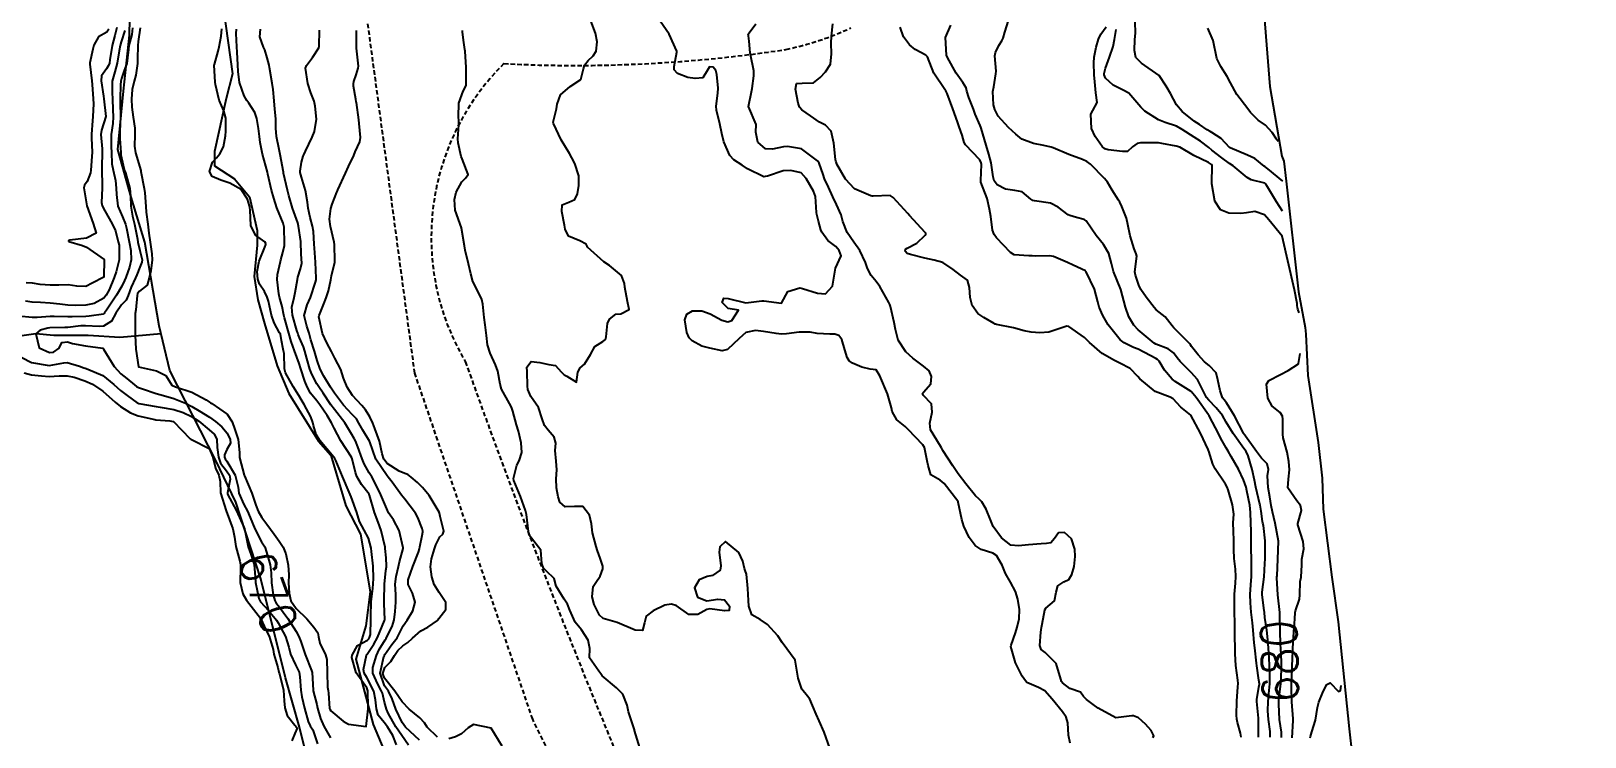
# Model space of a CAD drawing. Header units: metres. Extents: x 292545 to 299085, y 7450245 to 7463078.
# Drawn here: x 296262.7 to 296436.8, y 7455844.9 to 7455924 of the extents above; entities that cross this region are included whole.
import ezdxf
from ezdxf.enums import TextEntityAlignment as Align

# ---------------------------------------------------------------- set-up
doc = ezdxf.new("R2010")
doc.units = ezdxf.units.M
doc.linetypes.add('DASHED', pattern=[0.75, 0.5, -0.25])
for name, color, linetype in [('Area', 45, 'Continuous'), ('Cotas', 45, 'Continuous'), ('Curvas de Nivel 1m', 11, 'Continuous'), ('Curvas de Nivel 5m', 15, 'Continuous'), ('Hidrografia', 140, 'Continuous'), ('Vias Secundárias', 230, 'DASHED')]:
    doc.layers.add(name, color=color, linetype=linetype)
doc.styles.add('Style-STANDARD', font='STANDARD.shx')

msp = doc.modelspace()

# ---------------------------------------------------------------- linework, layer by layer
at = {"layer": 'Area'}
msp.add_polyline3d([(296400.58, 7455929.5, 688.61), (296401.51, 7455917.78, 684.13), (296402.87, 7455909.96, 682.41), (296403.08, 7455909.39, 682.42), (296403.37, 7455907.16, 681.95), (296404.73, 7455894.75, 680.78), (296405.48, 7455890.78, 680.72), (296405.57, 7455890.03, 680.74), (296405.78, 7455885.4, 687.88), (296406.94, 7455877.86, 681.22), (296407.4, 7455873.87, 682.39), (296407.52, 7455870.42, 696.46), (296408.46, 7455862.77, 681.14), (296409.18, 7455857.77, 691.71), (296410.41, 7455845.79, 686.14), (296410.76, 7455842.79, 696.77)], dxfattribs=at)
at = {"layer": 'Curvas de Nivel 1m', "flags": 128}
for points, elevation in [([(296352.21, 7455843.62), (296351.55, 7455845.43), (296351.01, 7455846.67), (296350.67, 7455847.44), (296350.27, 7455848.42), (296349.97, 7455849.13), (296349.7, 7455849.45), (296349.08, 7455850.25), (296348.67, 7455851.46), (296348.33, 7455853.47), (296346.87, 7455855.48), (296346.36, 7455856.21), (296345.21, 7455857.5), (296344.39, 7455858.05), (296343.45, 7455858.58), (296343.11, 7455859.53), (296343.07, 7455860.19), (296343.01, 7455861.53), (296342.86, 7455863.12), (296342.71, 7455863.54), (296342.65, 7455863.74), (296342.46, 7455864.57), (296342, 7455865.54), (296340.49, 7455866.78), (296339.87, 7455866.18), (296339.78, 7455865.57), (296339.98, 7455864.05), (296339.9, 7455863.57), (296339.04, 7455862.98), (296338.44, 7455862.85), (296337.55, 7455862.48), (296337.04, 7455861.6), (296337.37, 7455860.55), (296338.41, 7455860.12), (296339.66, 7455860.32), (296340.41, 7455860.24), (296340.95, 7455859.55), (296340.92, 7455859.04), (296340.4, 7455859.02), (296338.75, 7455859.23), (296338.4, 7455859.16), (296337.39, 7455858.59), (296336.39, 7455858.59), (296334.96, 7455859.62), (296334.4, 7455859.77), (296333.7, 7455859.64), (296332.4, 7455859.02), (296331.63, 7455858.43), (296331.41, 7455857.67), (296331.22, 7455856.82), (296330.37, 7455856.84), (296328.38, 7455857.7), (296326.81, 7455858.15), (296326.39, 7455858.53), (296325.8, 7455859.74), (296325.56, 7455860.6), (296325.69, 7455861.74), (296325.98, 7455862.19), (296326.44, 7455862.89), (296326.76, 7455863.73), (296326.75, 7455864.02), (296326.46, 7455864.91), (296326.17, 7455865.73), (296326, 7455866.22), (296325.59, 7455867.74), (296325.48, 7455868.77), (296325.27, 7455869.74), (296324.53, 7455870.7), (296323.59, 7455870.71), (296322.53, 7455870.67), (296321.94, 7455871.19), (296321.75, 7455871.78), (296321.57, 7455872.78), (296321.52, 7455873.79), (296321.6, 7455874.8), (296321.54, 7455875.79), (296321.43, 7455876.97), (296321.48, 7455877.79), (296321.31, 7455878.47), (296320.64, 7455879.25), (296320.22, 7455879.8), (296319.94, 7455880.52), (296319.53, 7455881.81), (296318.68, 7455883.02), (296318.35, 7455883.82), (296318.32, 7455884.2), (296318.28, 7455885.82), (296318.24, 7455886.31), (296318.72, 7455886.97), (296319.68, 7455886.85), (296320.72, 7455886.63), (296321.44, 7455886.51), (296322.1, 7455885.78), (296322.41, 7455885.47), (296322.71, 7455885.3), (296323.81, 7455884.65), (296323.96, 7455885.76), (296324.22, 7455886.25), (296324.72, 7455886.65), (296325.37, 7455887.74), (296325.86, 7455888.62), (296326.75, 7455889.19), (296327.05, 7455889.43), (296327.13, 7455889.72), (296327.29, 7455891.21), (296327.51, 7455891.71), (296328.23, 7455892.27), (296328.79, 7455892.31), (296329.7, 7455892.79), (296329.53, 7455893.69), (296329.24, 7455895.28), (296329.17, 7455895.7), (296328.84, 7455896.59), (296327.51, 7455897.71), (296326.86, 7455898.14), (296325.05, 7455899.75), (296325, 7455899.86), (296324.89, 7455900.11), (296324.19, 7455900.46), (296322.9, 7455900.98), (296322.53, 7455901.77), (296322.45, 7455902.24), (296322.16, 7455903.78), (296322.2, 7455904.51), (296322.94, 7455904.8), (296323.62, 7455905.09), (296323.91, 7455905.76), (296324.05, 7455906.67), (296324.06, 7455907.76), (296323.63, 7455909.13), (296323.3, 7455909.77), (296323.01, 7455910.28), (296322.08, 7455911.78), (296321.21, 7455913.62), (296321.19, 7455913.79), (296321.58, 7455915.27), (296321.63, 7455915.78), (296322.02, 7455916.84), (296323.09, 7455917.77), (296324.29, 7455918.57), (296324.59, 7455919.76), (296324.7, 7455920.17), (296325.13, 7455920.69), (296325.68, 7455921.19), (296326.01, 7455921.73), (296326.12, 7455922.76), (296325.94, 7455923.73), (296325.19, 7455925.74)], 674), ([(296388.41, 7455844.81), (296388.54, 7455844.99), (296388.24, 7455845.61), (296387.58, 7455846.33), (296386.81, 7455847.01), (296386.26, 7455847.24), (296386.05, 7455847.23), (296384.25, 7455847.04), (296382.27, 7455848.1), (296381.72, 7455848.51), (296380.98, 7455849.08), (296380.64, 7455849.43), (296380.29, 7455849.91), (296379.09, 7455850.3), (296378.3, 7455850.93), (296378.16, 7455851.11), (296378.08, 7455851.34), (296377.58, 7455853.12), (296376.34, 7455854.33), (296375.91, 7455854.7), (296375.76, 7455855.14), (296375.86, 7455856.63), (296375.94, 7455857.14), (296376, 7455857.52), (296376.3, 7455859.13), (296376.4, 7455859.31), (296377.38, 7455860.15), (296377.59, 7455861.12), (296377.75, 7455861.8), (296378.44, 7455862.28), (296379.01, 7455862.54), (296379.35, 7455863.1), (296379.59, 7455863.97), (296379.71, 7455865.1), (296379.65, 7455865.93), (296379.31, 7455867.1), (296378.5, 7455867.81), (296377.85, 7455867.77), (296377.37, 7455867.12), (296376.97, 7455866.64), (296376.49, 7455866.55), (296375.88, 7455866.53), (296374.49, 7455866.41), (296373.36, 7455866.29), (296372.49, 7455866.39), (296371.43, 7455867.19), (296370.51, 7455868.48), (296370.2, 7455869.2), (296369.74, 7455870.42), (296369.25, 7455871.22), (296368.9, 7455871.58), (296368.55, 7455871.9), (296367.44, 7455873.24), (296366.58, 7455874.38), (296365.98, 7455875.26), (296364.88, 7455876.99), (296364.73, 7455877.27), (296364.62, 7455877.48), (296363.47, 7455879.29), (296363.4, 7455880.04), (296363.69, 7455881.28), (296363.6, 7455882.22), (296362.68, 7455883.18), (296362.61, 7455883.3), (296362.6, 7455883.38), (296362.69, 7455883.51), (296363.53, 7455884.46), (296363.61, 7455885.29), (296363.33, 7455885.9), (296362.72, 7455886.44), (296361.52, 7455887.31), (296360.74, 7455888.03), (296359.87, 7455889.33), (296359.56, 7455890.55), (296359.43, 7455891.33), (296359.01, 7455893.13), (296358.94, 7455893.34), (296358.81, 7455893.57), (296357.79, 7455895.36), (296357.41, 7455895.93), (296356.85, 7455896.6), (296356.44, 7455897.37), (296356.19, 7455898.05), (296355.55, 7455899.38), (296354.89, 7455900.31), (296354.15, 7455901.4), (296353.67, 7455902.65), (296353.46, 7455903.4), (296352.94, 7455904.56), (296352.53, 7455905.42), (296352.04, 7455906.5), (296351.62, 7455907.43), (296351.44, 7455907.9), (296350.99, 7455909.17), (296350.81, 7455909.44), (296349.01, 7455910.77), (296347.45, 7455911.04), (296347.02, 7455910.99), (296345.78, 7455910.73), (296345.01, 7455910.78), (296344.14, 7455911.52), (296343.92, 7455912.64), (296343.95, 7455913.52), (296343.07, 7455915.53), (296343.43, 7455917.18), (296343.48, 7455917.53), (296343.68, 7455918.95), (296343.67, 7455919.52), (296343.31, 7455921.36), (296343.29, 7455921.53), (296343.16, 7455922.85), (296343.08, 7455923.45), (296343.07, 7455923.53), (296343.06, 7455923.63), (296343.17, 7455923.78), (296343.91, 7455924.79)], 676), ([(296398.32, 7455844.87), (296398.24, 7455845.3), (296397.89, 7455846.52), (296397.82, 7455846.88), (296397.79, 7455847.34), (296397.83, 7455848.88), (296397.93, 7455850.5), (296397.96, 7455850.88), (296397.93, 7455851.25), (296397.71, 7455852.88), (296397.65, 7455854.19), (296397.64, 7455854.88), (296397.59, 7455856.11), (296397.59, 7455856.88), (296397.6, 7455857.66), (296397.58, 7455858.88), (296397.56, 7455860.03), (296397.58, 7455860.88), (296397.69, 7455862.13), (296397.71, 7455862.88), (296397.66, 7455863.68), (296397.53, 7455864.88), (296397.49, 7455865.89), (296397.49, 7455866.89), (296397.44, 7455867.96), (296397.43, 7455868.89), (296397.48, 7455869.83), (296397.36, 7455870.88), (296396.87, 7455872.58), (296396.74, 7455872.89), (296396.57, 7455873.22), (296395.41, 7455874.91), (296395.13, 7455875.44), (296394.69, 7455876.92), (296394.67, 7455876.98), (296394.61, 7455877.11), (296393.75, 7455878.93), (296392.66, 7455880.94), (296391.55, 7455881.84), (296390.68, 7455882.77), (296390.36, 7455882.97), (296388.69, 7455883.61), (296386.94, 7455885.01), (296386.72, 7455885.29), (296385.87, 7455886.17), (296384.73, 7455886.76), (296384.1, 7455887.05), (296382.74, 7455887.85), (296381.33, 7455889.07), (296380.76, 7455889.66), (296379.01, 7455890.88), (296378.78, 7455890.92), (296377.44, 7455890.46), (296376.77, 7455890.25), (296375.76, 7455890.15), (296374.77, 7455890.23), (296374, 7455890.39), (296372.78, 7455890.72), (296370.88, 7455891.1), (296370.78, 7455891.12), (296370.72, 7455891.14), (296370.61, 7455891.2), (296369.45, 7455891.88), (296368.79, 7455892.35), (296368.16, 7455893.24), (296367.94, 7455894.11), (296367.87, 7455895.24), (296367.65, 7455896.05), (296366.85, 7455896.62), (296366.03, 7455897.26), (296364.86, 7455898.04), (296363.89, 7455898.31), (296362.87, 7455898.53), (296361.23, 7455898.96), (296360.87, 7455899.07), (296360.65, 7455899.32), (296360.67, 7455899.53), (296360.88, 7455899.67), (296361.97, 7455900.22), (296362.9, 7455901.1), (296362.97, 7455901.23), (296362.98, 7455901.3), (296362.96, 7455901.35), (296362.9, 7455901.42), (296361.12, 7455903.32), (296360.93, 7455903.52), (296359.3, 7455905.34), (296358.96, 7455905.57), (296357.07, 7455905.49), (296356.95, 7455905.48), (296356.81, 7455905.52), (296354.96, 7455906.31), (296353.95, 7455907.4), (296352.99, 7455909.06), (296352.9, 7455909.32), (296352.87, 7455909.41), (296352.82, 7455909.59), (296352.67, 7455911.42), (296352.37, 7455912.75), (296351.73, 7455913.43), (296351.05, 7455913.79), (296350.03, 7455914.47), (296349.07, 7455915.15), (296348.82, 7455915.46), (296348.65, 7455915.89), (296348.36, 7455917.47), (296348.45, 7455918.12), (296349.1, 7455918.14), (296350.37, 7455918.17), (296351.11, 7455918.79), (296351.72, 7455919.43), (296352.27, 7455920.28), (296352.38, 7455921.42), (296352.35, 7455922.62), (296352.39, 7455923.42), (296352.54, 7455924.78)], 677), ([(296401.58, 7455844.84), (296401.58, 7455845.5), (296401.37, 7455846.84), (296401.3, 7455847.81), (296401.33, 7455848.84), (296401.42, 7455849.71), (296401.51, 7455850.84), (296401.52, 7455851.63), (296401.5, 7455852.84), (296401.45, 7455853.73), (296401.36, 7455854.84), (296401.29, 7455855.77), (296401.18, 7455856.84), (296400.98, 7455858.25), (296400.92, 7455858.84), (296400.87, 7455859.31), (296400.66, 7455860.85), (296400.67, 7455861.09), (296400.88, 7455862.84), (296400.98, 7455864.33), (296400.99, 7455864.84), (296401.01, 7455865.38), (296400.99, 7455866.84), (296400.81, 7455868.56), (296400.75, 7455868.85), (296400.72, 7455869.04), (296400.54, 7455870.18), (296400.44, 7455870.85), (296400.41, 7455870.98), (296399.96, 7455872.86), (296399.79, 7455873.65), (296399.55, 7455874.86), (296399.09, 7455876.39), (296398.86, 7455876.87), (296398.62, 7455877.22), (296397.42, 7455878.88), (296396.65, 7455880.17), (296396.21, 7455880.9), (296395.52, 7455881.75), (296394.68, 7455882.61), (296394.43, 7455882.92), (296394.12, 7455883.5), (296393.4, 7455884.93), (296392.72, 7455885.72), (296391.49, 7455886.95), (296391.15, 7455887.37), (296390.74, 7455887.92), (296390.14, 7455888.37), (296388.75, 7455888.89), (296388.56, 7455888.99), (296386.78, 7455890.51), (296386.29, 7455891.02), (296385.72, 7455891.96), (296385.33, 7455893.03), (296384.83, 7455895.04), (296383.99, 7455897.05), (296383.76, 7455897.95), (296383.47, 7455899.05), (296382.89, 7455900.06), (296382.07, 7455901.07), (296380.92, 7455902.72), (296380.72, 7455902.88), (296379.87, 7455903.1), (296379.11, 7455903.3), (296378.93, 7455903.39), (296377.8, 7455904.26), (296376.95, 7455904.69), (296375.14, 7455904.96), (296374.95, 7455905), (296374.74, 7455905.15), (296373.76, 7455905.96), (296372.96, 7455906.12), (296371.91, 7455906.25), (296370.97, 7455906.75), (296370.62, 7455907.2), (296370.52, 7455907.66), (296370.28, 7455909.21), (296370.02, 7455910.2), (296369.73, 7455911.21), (296369.16, 7455913.1), (296369.12, 7455913.22), (296369.04, 7455913.4), (296368.51, 7455914.68), (296368.3, 7455915.23), (296367.79, 7455916.54), (296367.57, 7455917.24), (296367.47, 7455917.62), (296367.1, 7455918.2), (296366.38, 7455919.26), (296365.4, 7455921.01), (296365.3, 7455921.27), (296365.16, 7455923.27), (296365.78, 7455924.66)], 679), ([(296402.97, 7455907.15), (296401.3, 7455908.53), (296400.99, 7455908.77), (296400.95, 7455908.8), (296400.9, 7455908.84), (296399.84, 7455909.7), (296399.01, 7455910.09), (296397.08, 7455910.89), (296397.02, 7455910.93), (296396.07, 7455911.94), (296395.04, 7455912.63), (296394.85, 7455912.72), (296394.5, 7455912.92), (296393.63, 7455913.51), (296393.05, 7455913.9), (296391.71, 7455914.95), (296391.07, 7455915.72), (296390.38, 7455916.97), (296389.92, 7455917.8), (296389.11, 7455918.99), (296387.13, 7455920.37), (296386.51, 7455921.02), (296386.35, 7455921.81), (296386.4, 7455923.02), (296386.45, 7455923.73), (296386.42, 7455925.02)], 683), ([(296272.26, 7455924.37), (296272.06, 7455923.48), (296271.75, 7455922.38), (296271.49, 7455920.75), (296271.44, 7455920.39), (296271.36, 7455920.14), (296271.11, 7455919.74), (296270.55, 7455918.95), (296270.51, 7455918.4), (296270.79, 7455916.68), (296270.83, 7455916.39), (296271.05, 7455914.39), (296270.54, 7455912.88), (296270.5, 7455912.4), (296270.62, 7455910.78), (296270.64, 7455910.39), (296270.6, 7455908.78), (296270.6, 7455908.39), (296270.64, 7455906.71), (296270.63, 7455906.39), (296270.56, 7455904.77), (296270.64, 7455904.39), (296270.92, 7455903.84), (296271.77, 7455902.38), (296272.11, 7455901.58), (296272.44, 7455900.37), (296272.52, 7455900), (296272.54, 7455898.36), (296272.21, 7455897.01), (296271.99, 7455896.37), (296271.41, 7455894.98), (296271.09, 7455894.39), (296270.81, 7455894.06), (296269.73, 7455893.47), (296268.8, 7455893.27), (296267.59, 7455893.22), (296266.8, 7455893.28), (296265.87, 7455893.38), (296264.8, 7455893.49), (296263.71, 7455893.57), (296262.8, 7455893.62), (296262.04, 7455893.72)], 671), ([(296271.37, 7455924.19), (296271.16, 7455923.86), (296270.22, 7455923.33), (296269.68, 7455922.4), (296269.58, 7455921.96), (296269.25, 7455920.41), (296269.25, 7455920.28), (296269.46, 7455918.41), (296269.51, 7455917.98), (296269.64, 7455916.4), (296269.66, 7455915.81), (296269.59, 7455914.4), (296269.54, 7455913.91), (296269.44, 7455912.41), (296269.45, 7455911.98), (296269.5, 7455910.41), (296269.49, 7455909.92), (296269.36, 7455908.41), (296269.31, 7455908.08), (296268.96, 7455907.14), (296268.67, 7455906.7), (296268.58, 7455906.41), (296268.93, 7455904.41), (296269.64, 7455902.4), (296269.97, 7455901.32), (296268.89, 7455900.79), (296266.99, 7455900.54), (296266.88, 7455900.5), (296266.85, 7455900.48), (296266.85, 7455900.44), (296266.88, 7455900.39), (296268.42, 7455899.96), (296268.88, 7455899.75), (296270.86, 7455898.39), (296270.83, 7455896.39), (296269.5, 7455895.73), (296268.82, 7455895.35), (296267.78, 7455895.39), (296266.82, 7455895.55), (296265.79, 7455895.49), (296264.82, 7455895.51), (296263.69, 7455895.6), (296262.83, 7455895.72), (296262.11, 7455895.77)], 672), ([(296274.04, 7455924.35), (296273.94, 7455923.58), (296273.64, 7455922.36), (296273.57, 7455921.93), (296273.39, 7455920.36), (296273.33, 7455920.15), (296273.11, 7455919.57), (296272.79, 7455918.68), (296272.71, 7455918.37), (296272.68, 7455917.96), (296272.64, 7455916.37), (296272.64, 7455915.94), (296272.69, 7455914.37), (296272.63, 7455912.76), (296272.6, 7455912.37), (296272.6, 7455911.95), (296272.72, 7455910.36), (296272.74, 7455910.11), (296272.99, 7455908.97), (296273.15, 7455908.36), (296273.23, 7455908.1), (296273.72, 7455906.35), (296273.82, 7455905.48), (296273.85, 7455904.35), (296274.02, 7455903.24), (296274.24, 7455902.35), (296274.58, 7455900.65), (296274.64, 7455900.34), (296274.87, 7455899.38), (296275.11, 7455898.34), (296275.09, 7455898.1), (296274.85, 7455897.52), (296274.51, 7455896.67), (296274.37, 7455896.34), (296273.87, 7455895.3), (296273.53, 7455894.35), (296273.32, 7455893.84), (296272.8, 7455893.31), (296272.15, 7455892.37), (296271.67, 7455891.49), (296270.77, 7455890.92), (296270.3, 7455890.87), (296268.77, 7455890.96), (296268.24, 7455890.94), (296266.77, 7455890.78), (296266.45, 7455890.76), (296264.77, 7455890.71), (296264.54, 7455890.69), (296263.67, 7455890.47), (296263.18, 7455890.05), (296263.58, 7455888.47), (296264.74, 7455887.98), (296265.18, 7455888.01), (296265.8, 7455888.45), (296266.12, 7455889.07), (296266.75, 7455889.14), (296267.3, 7455888.98), (296268.75, 7455888.72), (296270.7, 7455888.44), (296270.74, 7455888.43), (296270.76, 7455888.41), (296270.77, 7455888.39), (296270.79, 7455888.34), (296271.99, 7455886.38), (296272.71, 7455885.59), (296273.39, 7455885.05), (296274.24, 7455884.35), (296274.5, 7455884.15), (296274.69, 7455884.04), (296275.14, 7455883.89), (296276.68, 7455883.38), (296277.51, 7455883.14), (296278.68, 7455882.8), (296279.96, 7455882.28), (296280.67, 7455881.9), (296281.49, 7455881.43), (296282.65, 7455880.72), (296283.32, 7455880.24), (296284.03, 7455879.63), (296284.63, 7455878.93), (296284.99, 7455878.22), (296285.02, 7455877.81), (296284.61, 7455877.09), (296284.33, 7455876.49), (296284.35, 7455876.22), (296284.41, 7455876.04), (296284.59, 7455875.79), (296285.56, 7455874.21), (296285.88, 7455872.88), (296285.97, 7455872.21), (296286.53, 7455870.94), (296286.92, 7455870.2), (296287.22, 7455869.49), (296287.74, 7455868.19), (296288.49, 7455866.75), (296288.72, 7455866.41), (296288.86, 7455866.17), (296289.07, 7455865.57), (296289.46, 7455864.16), (296289.56, 7455863.28), (296289.62, 7455862.16), (296289.79, 7455860.79), (296289.97, 7455860.16), (296290.14, 7455859.89), (296290.4, 7455859.59), (296291.46, 7455858.14), (296292.37, 7455856.71), (296292.69, 7455856.13), (296292.9, 7455855.58), (296293.38, 7455854.12), (296294.11, 7455852.32), (296294.16, 7455852.11), (296294.27, 7455850.12), (296294.28, 7455850.06), (296294.68, 7455848.51), (296294.77, 7455848.1), (296295.11, 7455846.96), (296295.49, 7455846.09), (296296.22, 7455844.77)], 669), ([(296274.88, 7455924.34), (296274.67, 7455922.83), (296274.62, 7455922.35), (296274.61, 7455920.86), (296274.6, 7455920.35), (296274.4, 7455919.05), (296274.22, 7455918.35), (296274, 7455917.43), (296273.92, 7455916.35), (296273.97, 7455915.45), (296274.12, 7455914.35), (296274.29, 7455913.1), (296274.31, 7455912.35), (296274.27, 7455911.09), (296274.38, 7455910.35), (296274.95, 7455908.37), (296274.96, 7455908.34), (296274.98, 7455908.25), (296275.35, 7455906.34), (296275.41, 7455905.87), (296275.51, 7455904.33), (296275.58, 7455903.68), (296275.75, 7455902.33), (296275.88, 7455901.34), (296276.02, 7455900.33), (296276.19, 7455899.01), (296276.23, 7455898.33), (296276.07, 7455897.1), (296275.92, 7455896.33), (296275.67, 7455895.49), (296274.82, 7455894.85), (296274.59, 7455894.57), (296274.54, 7455894.34), (296274.41, 7455892.73), (296274.33, 7455892.34), (296274.35, 7455890.77), (296274.35, 7455890.34), (296274.32, 7455889.9), (296274.39, 7455888.35), (296274.71, 7455886.34), (296276.71, 7455885.91), (296277.77, 7455885.37), (296278.44, 7455884.29), (296278.61, 7455884.21), (296278.69, 7455884.18), (296278.85, 7455884.13), (296280.69, 7455883.53), (296282.28, 7455882.65), (296282.67, 7455882.41), (296282.77, 7455882.34), (296282.91, 7455882.25), (296284.66, 7455881.06), (296285.21, 7455880.21), (296285.52, 7455879.32), (296285.88, 7455878.21), (296286.04, 7455876.77), (296286.04, 7455876.21), (296286.55, 7455874.22), (296286.56, 7455874.2), (296286.57, 7455874.16), (296287.41, 7455872.19), (296287.86, 7455870.86), (296288.13, 7455870.18), (296288.52, 7455869.47), (296289.08, 7455868.74), (296289.49, 7455868.17), (296289.93, 7455867.59), (296290.49, 7455866.83), (296290.91, 7455866.15), (296291.22, 7455865.4), (296291.5, 7455864.14), (296291.54, 7455863.04), (296291.52, 7455862.14), (296291.58, 7455860.98), (296291.8, 7455860.14), (296292.39, 7455859.29), (296293.59, 7455858.12), (296294.37, 7455857.18), (296294.8, 7455856.54), (296294.89, 7455856.1), (296295.05, 7455855.4), (296295.67, 7455854.09), (296295.8, 7455853.56), (296295.85, 7455852.09), (296295.91, 7455850.46), (296295.95, 7455850.08), (296295.99, 7455849.79), (296296.13, 7455848.08), (296296.16, 7455847.98), (296296.26, 7455847.81), (296297.66, 7455846.65), (296298.25, 7455846.32), (296300.24, 7455846.04), (296300.44, 7455848.04), (296300.45, 7455848.22), (296300.43, 7455850.04), (296300.29, 7455850.39), (296299.09, 7455852.05), (296298.62, 7455853.77), (296298.64, 7455854.06), (296299.26, 7455855.14), (296300.36, 7455855.73), (296300.52, 7455855.88), (296300.61, 7455856.04), (296300.71, 7455856.37), (296300.75, 7455858.03), (296300.75, 7455858.4), (296300.8, 7455860.03), (296300.96, 7455861.5), (296301.01, 7455862.03), (296301.04, 7455862.63), (296301, 7455864.02), (296300.83, 7455865.67), (296300.77, 7455866.03), (296300.49, 7455867.15), (296300.02, 7455868.04), (296299.48, 7455869.01), (296299.17, 7455870.05), (296298.55, 7455871.78), (296298.42, 7455872.06), (296298.32, 7455872.3), (296297.56, 7455874.07), (296296.82, 7455875.85), (296296.72, 7455876.08), (296296.6, 7455876.25), (296295.03, 7455878.1), (296294.63, 7455878.79), (296294.31, 7455879.78), (296294.23, 7455880.11), (296294.02, 7455880.75), (296293.27, 7455882.12), (296293.05, 7455882.5), (296292.68, 7455883.13), (296292.03, 7455884.14), (296291.18, 7455885.67), (296291.07, 7455886.15), (296291.03, 7455887.85), (296290.96, 7455888.15), (296290.92, 7455888.32), (296290.75, 7455889.3), (296290.61, 7455890), (296290.53, 7455890.15), (296289.91, 7455891.3), (296289.6, 7455892.16), (296289.26, 7455893.71), (296289.12, 7455894.17), (296288.82, 7455894.79), (296288.28, 7455895.63), (296288.08, 7455896.18), (296288, 7455897.03), (296288.23, 7455898.18), (296288.88, 7455899.77), (296288.98, 7455900.07), (296288.98, 7455900.17), (296288.88, 7455900.35), (296287.82, 7455901.12), (296287.3, 7455902.19), (296287.21, 7455903.92), (296287.17, 7455904.2), (296287.13, 7455904.39), (296286.94, 7455905.13), (296286.23, 7455906.21), (296284.96, 7455906.94), (296283.94, 7455907.26), (296282.97, 7455907.67), (296282.66, 7455908.24), (296282.99, 7455909.28), (296283.45, 7455909.78), (296283.84, 7455910.23), (296284.25, 7455910.99), (296284.46, 7455912.23), (296284.48, 7455912.78), (296284.51, 7455914.23), (296284.26, 7455915.03), (296283.76, 7455916.23), (296283.32, 7455918.01), (296283.3, 7455918.24), (296283.19, 7455920.17), (296283.21, 7455920.24), (296283.63, 7455921.74), (296283.75, 7455922.23), (296283.98, 7455923.41), (296284.05, 7455924.23)], 668), ([(296303.61, 7455844), (296303.2, 7455845.03), (296302.63, 7455846.01), (296302.25, 7455846.51), (296301.57, 7455847.34), (296301.39, 7455848.02), (296301.29, 7455849.04), (296301.07, 7455850.03), (296300.31, 7455851.54), (296300, 7455852.04), (296299.91, 7455852.45), (296300.25, 7455854.04), (296300.28, 7455854.09), (296300.33, 7455854.16), (296301.1, 7455855.28), (296301.5, 7455856.02), (296302.3, 7455857.93), (296302.32, 7455858.01), (296302.24, 7455859.85), (296302.24, 7455860.01), (296302.25, 7455860.17), (296302.29, 7455862.01), (296302.45, 7455863.52), (296302.52, 7455863.94), (296302.52, 7455864.01), (296302.46, 7455864.95), (296302.37, 7455866.01), (296302.35, 7455866.14), (296301.92, 7455868.02), (296301.57, 7455868.96), (296301.15, 7455870.02), (296300.59, 7455871.99), (296300.58, 7455872.03), (296300.55, 7455872.07), (296299.7, 7455873.18), (296299.19, 7455874.05), (296299.03, 7455874.5), (296298.67, 7455876.06), (296298.6, 7455876.24), (296297.39, 7455878.07), (296296.64, 7455879.48), (296296.33, 7455880.08), (296295.84, 7455880.91), (296295.02, 7455882.1), (296294.68, 7455882.54), (296294, 7455883.42), (296293.61, 7455884.12), (296293.34, 7455884.76), (296292.91, 7455886.13), (296292.72, 7455886.73), (296292.18, 7455888.14), (296291.81, 7455889.2), (296291.56, 7455890.14), (296291.07, 7455891.86), (296290.99, 7455892.15), (296290.8, 7455893.11), (296290.53, 7455894.15), (296290.43, 7455894.54), (296290.24, 7455896.16), (296290.29, 7455896.71), (296290.62, 7455898.15), (296290.67, 7455898.34), (296290.87, 7455899.16), (296291.06, 7455899.97), (296291.07, 7455900.15), (296291.03, 7455902.02), (296291.01, 7455902.15), (296290.91, 7455902.44), (296290.22, 7455904.16), (296289.86, 7455905.24), (296289.62, 7455906.16), (296289.2, 7455907.94), (296289.15, 7455908.17), (296288.98, 7455908.85), (296288.62, 7455910.18), (296288.34, 7455911.51), (296288.27, 7455912.18), (296288.16, 7455913.06), (296287.96, 7455914.19), (296287.74, 7455914.87), (296287.07, 7455915.92), (296286.85, 7455916.2), (296286.55, 7455916.73), (296286.04, 7455918.21), (296285.88, 7455919.45), (296285.83, 7455920.21), (296285.75, 7455921.61), (296285.72, 7455922.21), (296285.67, 7455923.71), (296285.7, 7455924.21)], 669), ([(296306.22, 7455844.52), (296304.63, 7455845.99), (296304.25, 7455846.49), (296303.54, 7455848), (296303.13, 7455849.15), (296302.72, 7455850.01), (296302.29, 7455850.62), (296301.78, 7455852.02), (296302.22, 7455853.9), (296302.27, 7455854.01), (296302.29, 7455854.05), (296302.33, 7455854.12), (296303.12, 7455855.23), (296303.69, 7455856), (296303.94, 7455856.42), (296304.38, 7455857.33), (296304.81, 7455857.98), (296305.45, 7455859.03), (296305.71, 7455859.97), (296305.41, 7455860.99), (296304.92, 7455861.98), (296304.92, 7455862.47), (296305.47, 7455863.97), (296306.11, 7455865.6), (296306.2, 7455865.96), (296306.24, 7455866.2), (296306.5, 7455867.47), (296306.58, 7455867.88), (296306.58, 7455867.96), (296306.51, 7455868.25), (296306.03, 7455869.48), (296305.74, 7455869.97), (296304.55, 7455871.51), (296304.17, 7455871.99), (296303.15, 7455873.42), (296302.69, 7455874.01), (296302.57, 7455874.14), (296301.3, 7455876.02), (296300.62, 7455877.96), (296300.6, 7455878.03), (296299.84, 7455879.25), (296299.42, 7455880.05), (296299.13, 7455880.53), (296298.65, 7455881.01), (296297.69, 7455882.07), (296296.69, 7455883.42), (296296.24, 7455884.08), (296295.48, 7455885.31), (296295.08, 7455886.1), (296294.73, 7455887.06), (296294.43, 7455888.1), (296294.04, 7455889.39), (296293.82, 7455890.11), (296293.57, 7455890.92), (296293.29, 7455892.12), (296293.62, 7455893.3), (296293.97, 7455894.11), (296294.55, 7455895.83), (296294.63, 7455896.1), (296294.64, 7455896.3), (296294.53, 7455898.1), (296294.44, 7455899.66), (296294.41, 7455900.11), (296294.32, 7455901.53), (296294.22, 7455902.11), (296293.95, 7455903.08), (296293.74, 7455904.12), (296293.65, 7455904.82), (296293.41, 7455906.12), (296293.33, 7455906.49), (296292.97, 7455907.62), (296292.84, 7455908.13), (296292.83, 7455908.27), (296292.99, 7455909.28), (296293.17, 7455909.96), (296293.23, 7455910.13), (296293.43, 7455910.54), (296294.17, 7455912.11), (296294.42, 7455912.73), (296294.66, 7455914.11), (296294.52, 7455915.56), (296294.38, 7455916.11), (296294.03, 7455917.06), (296293.68, 7455918.12), (296293.42, 7455919.82), (296293.52, 7455920.12), (296294.22, 7455921.02), (296294.91, 7455922.1), (296294.95, 7455922.29), (296294.99, 7455924.1)], 671), ([(296308.23, 7455844.85), (296307.08, 7455845.96), (296306.75, 7455846.47), (296306.25, 7455847.01), (296305.04, 7455847.98), (296304.27, 7455848.81), (296303.43, 7455850), (296302.3, 7455851.46), (296302.09, 7455852.01), (296302.32, 7455852.67), (296302.99, 7455853.34), (296303.41, 7455854), (296303.76, 7455854.58), (296304.35, 7455855.11), (296304.89, 7455855.45), (296305.42, 7455855.97), (296306.37, 7455856.79), (296307.13, 7455857.2), (296308.23, 7455857.94), (296308.3, 7455858.02), (296308.39, 7455858.16), (296309.14, 7455859.18), (296309.15, 7455859.93), (296308.42, 7455861.07), (296307.85, 7455861.95), (296307.58, 7455862.81), (296307.42, 7455863.95), (296307.56, 7455864.85), (296307.88, 7455865.95), (296308.02, 7455866.41), (296308.49, 7455867.32), (296308.81, 7455867.62), (296308.94, 7455867.94), (296308.52, 7455869.6), (296308.44, 7455869.94), (296308.4, 7455870.07), (296307.28, 7455871.95), (296306.56, 7455872.83), (296305.98, 7455873.38), (296305.29, 7455873.98), (296304.89, 7455874.3), (296304.58, 7455874.4), (296303.92, 7455874.66), (296302.59, 7455875.54), (296302.2, 7455876.01), (296302.03, 7455876.59), (296301.73, 7455878.02), (296301.21, 7455879.45), (296300.97, 7455880.03), (296300.65, 7455880.75), (296300.17, 7455881.55), (296299.73, 7455882.04), (296298.68, 7455883.15), (296298.1, 7455884.07), (296297.67, 7455885.1), (296297.39, 7455886.07), (296296.73, 7455887.31), (296296.33, 7455888.08), (296295.81, 7455889.03), (296295.33, 7455890.09), (296294.92, 7455891.96), (296294.94, 7455892.1), (296295.47, 7455893.42), (296295.75, 7455894.09), (296296.02, 7455894.89), (296296.27, 7455896.09), (296296.35, 7455896.57), (296296.72, 7455898.08), (296296.73, 7455898.21), (296296.66, 7455900.08), (296296.63, 7455900.34), (296296.22, 7455902.09), (296296.1, 7455902.91), (296296.26, 7455904.09), (296296.42, 7455904.6), (296296.95, 7455905.94), (296297.01, 7455906.08), (296297.06, 7455906.18), (296297.92, 7455908.07), (296298.25, 7455908.79), (296298.83, 7455910.05), (296299.01, 7455910.43), (296299.5, 7455911.56), (296299.59, 7455912.04), (296299.45, 7455913.64), (296299.39, 7455914.05), (296299.13, 7455915.99), (296299.12, 7455916.05), (296299.08, 7455916.35), (296298.82, 7455917.79), (296298.79, 7455918.05), (296298.83, 7455918.32), (296299.11, 7455919.06), (296299.34, 7455919.82), (296299.36, 7455920.05), (296299.14, 7455922.05), (296299.16, 7455924.05)], 672), ([(296330.92, 7455843.67), (296330.32, 7455845.59), (296330.29, 7455845.68), (296330.24, 7455845.89), (296329.63, 7455847.69), (296329.5, 7455848.46), (296329, 7455849.69), (296328.29, 7455850.37), (296326.69, 7455851.72), (296326.53, 7455851.94), (296326.32, 7455852.24), (296325.28, 7455853.74), (296325.29, 7455854.8), (296325.11, 7455855.74), (296324.37, 7455856.88), (296323.65, 7455857.76), (296323.06, 7455859.1), (296322.78, 7455859.77), (296322.41, 7455860.32), (296321.53, 7455861.78), (296321.3, 7455862.65), (296320.45, 7455863.46), (296320.12, 7455863.8), (296319.93, 7455864.33), (296319.81, 7455865.81), (296318.5, 7455867.5), (296318.43, 7455867.82), (296318.42, 7455867.9), (296318.19, 7455869.82), (296318.09, 7455870.26), (296317.52, 7455871.83), (296316.78, 7455873.63), (296316.74, 7455873.84), (296317.1, 7455875.32), (296317.37, 7455875.83), (296317.67, 7455876.76), (296317.61, 7455877.83), (296317.32, 7455879.15), (296317.09, 7455879.84), (296316.66, 7455881.37), (296316.55, 7455881.73), (296316.5, 7455881.84), (296316.29, 7455882.23), (296315.41, 7455883.86), (296315.25, 7455884.41), (296314.99, 7455885.87), (296314.72, 7455886.57), (296314.11, 7455887.88), (296313.82, 7455888.81), (296313.72, 7455889.88), (296313.57, 7455891.08), (296313.44, 7455891.88), (296313.31, 7455893.38), (296313.21, 7455893.89), (296312.82, 7455894.7), (296312.2, 7455895.9), (296311.97, 7455896.77), (296311.71, 7455897.9), (296311.34, 7455899.44), (296311.25, 7455899.91), (296310.93, 7455901.88), (296310.92, 7455901.91), (296310.9, 7455901.95), (296310.21, 7455903.92), (296310.14, 7455905.12), (296310.33, 7455905.92), (296310.96, 7455907.07), (296311.38, 7455907.49), (296311.66, 7455907.9), (296311, 7455909.65), (296310.89, 7455909.91), (296310.54, 7455911.44), (296310.51, 7455911.92), (296310.6, 7455913.48), (296310.62, 7455913.92), (296310.58, 7455914.38), (296310.6, 7455915.92), (296311.09, 7455917.25), (296311.34, 7455917.65), (296311.42, 7455917.91), (296311.45, 7455919.58), (296311.44, 7455919.91), (296311.31, 7455921.74), (296311.3, 7455921.91), (296311.15, 7455922.96), (296311.01, 7455923.91), (296311.02, 7455924.05)], 673), ([(296400.26, 7455844.85), (296400.26, 7455846.84), (296400.25, 7455846.97), (296400.06, 7455848.85), (296400.06, 7455849.07), (296400.3, 7455850.45), (296400.35, 7455850.81), (296400.35, 7455850.85), (296400.31, 7455851.25), (296400.08, 7455852.85), (296400.04, 7455853.15), (296399.84, 7455854.86), (296399.78, 7455855.43), (296399.67, 7455856.86), (296399.57, 7455857.67), (296399.43, 7455858.86), (296399.35, 7455859.92), (296399.32, 7455860.86), (296399.38, 7455861.92), (296399.46, 7455862.86), (296399.48, 7455863.84), (296399.46, 7455864.86), (296399.45, 7455865.9), (296399.45, 7455866.86), (296399.42, 7455867.95), (296399.38, 7455868.86), (296399.36, 7455870.03), (296399.28, 7455870.86), (296398.96, 7455872.46), (296398.86, 7455872.87), (296398.58, 7455873.71), (296398, 7455874.88), (296397.18, 7455876.31), (296396.85, 7455876.89), (296396.62, 7455877.29), (296396.05, 7455878.32), (296395.77, 7455878.9), (296394.78, 7455880.8), (296394.71, 7455880.92), (296394.69, 7455880.95), (296394.66, 7455880.98), (296393.27, 7455882.93), (296392.69, 7455883.6), (296390.93, 7455884.73), (296390.71, 7455884.85), (296390.57, 7455884.96), (296389.73, 7455885.98), (296389.11, 7455886.98), (296388.92, 7455887.18), (296388.74, 7455887.29), (296388.11, 7455887.63), (296386.75, 7455888.32), (296386.25, 7455888.52), (296385.19, 7455889.03), (296384.76, 7455889.39), (296383.4, 7455891.05), (296382.79, 7455892.1), (296382.4, 7455893.06), (296382.25, 7455893.63), (296381.88, 7455895.07), (296380.94, 7455896.99), (296380.88, 7455897.08), (296380.85, 7455897.11), (296379.49, 7455897.73), (296378.86, 7455898.03), (296377.27, 7455898.72), (296376.87, 7455898.8), (296375.27, 7455898.75), (296374.87, 7455898.78), (296374.52, 7455898.81), (296372.87, 7455898.92), (296372.46, 7455899.18), (296370.9, 7455900.82), (296370.62, 7455901.2), (296370.45, 7455901.67), (296370.24, 7455903.21), (296370.11, 7455904.04), (296369.83, 7455905.21), (296369.13, 7455907.06), (296369.12, 7455907.22), (296369.19, 7455909.02), (296369.16, 7455909.22), (296369, 7455909.54), (296367.41, 7455911.24), (296367.27, 7455911.49), (296367.03, 7455912.32), (296366.69, 7455913.25), (296366.51, 7455913.8), (296366, 7455915.26), (296365.37, 7455916.98), (296365.22, 7455917.27), (296365.09, 7455917.45), (296363.87, 7455919.28), (296363.14, 7455921.08), (296362.96, 7455921.29), (296361.77, 7455921.93), (296361.15, 7455922.43), (296360.45, 7455923.33), (296360.1, 7455924.41)], 678), ([(296404.8, 7455892.4), (296404.65, 7455892.8), (296404.61, 7455893), (296404.6, 7455893.22), (296404.59, 7455893.45), (296404.29, 7455894.98), (296402.9, 7455901), (296401.41, 7455902.84), (296400.93, 7455903.4), (296399.85, 7455903.78), (296398.93, 7455903.63), (296398.27, 7455903.53), (296396.93, 7455903.57), (296395.98, 7455903.95), (296395.35, 7455904.91), (296395.03, 7455906.86), (296395.01, 7455906.92), (296395.01, 7455906.95), (296395.07, 7455908.92), (296394.99, 7455909.04), (296394.65, 7455909.27), (296393.01, 7455910.04), (296391.42, 7455910.96), (296391.02, 7455911.1), (296389.43, 7455911.39), (296389.03, 7455911.45), (296388.55, 7455911.47), (296387.03, 7455911.45), (296386.66, 7455911.38), (296386.14, 7455911.02), (296385.57, 7455910.47), (296385.01, 7455910.48), (296383.41, 7455910.66), (296383.02, 7455910.8), (296382.72, 7455911.06), (296381.96, 7455912.15), (296381.55, 7455913.07), (296381.47, 7455914.66), (296381.7, 7455915.07), (296382.16, 7455915.99), (296382.02, 7455917.07), (296381.9, 7455918.28), (296381.82, 7455919.07), (296381.79, 7455920.42), (296381.85, 7455921.07), (296382.05, 7455922.17), (296382.33, 7455923.07), (296382.59, 7455923.64), (296383.18, 7455924.44)], 681), ([(296402.93, 7455903.81), (296402.27, 7455904.83), (296401.27, 7455906.54), (296401.09, 7455906.84), (296400.97, 7455906.92), (296399.43, 7455907.32), (296398.98, 7455907.56), (296397.4, 7455908.89), (296397, 7455909.15), (296396.14, 7455909.77), (296395.02, 7455910.65), (296394.7, 7455910.92), (296393.76, 7455911.66), (296393.03, 7455912.1), (296391.7, 7455912.95), (296391.05, 7455913.33), (296389.81, 7455913.74), (296389.05, 7455914.03), (296387.53, 7455915.01), (296387.07, 7455915.46), (296385.72, 7455917.02), (296385.1, 7455917.36), (296383.98, 7455917.93), (296383.11, 7455918.71), (296382.96, 7455919.06), (296382.95, 7455919.23), (296383.12, 7455919.84), (296383.56, 7455921.05), (296383.96, 7455922.24), (296384.12, 7455923.05), (296384.3, 7455924.17)], 682), ([(296402.47, 7455911.61), (296402.27, 7455911.88), (296401.78, 7455912.6), (296401.05, 7455913.43), (296400.21, 7455914.01), (296399.36, 7455914.87), (296399.07, 7455915.25), (296397.83, 7455916.88), (296397.11, 7455918.17), (296396.73, 7455918.89), (296396.02, 7455920), (296395.57, 7455920.91), (296395.16, 7455922.91), (296394.57, 7455924.32)], 684), ([(296404.02, 7455844.8), (296404.16, 7455846.71), (296404.16, 7455846.8), (296404.15, 7455846.91), (296403.98, 7455848.8), (296403.95, 7455850.46), (296403.97, 7455850.8), (296404.04, 7455852.52), (296404.04, 7455852.8), (296404.09, 7455854.54), (296404.1, 7455854.8), (296404.23, 7455856.66), (296404.23, 7455856.8), (296404.24, 7455856.94), (296404.36, 7455858.8), (296404.37, 7455858.83), (296404.41, 7455859.03), (296404.87, 7455860.34), (296404.9, 7455860.8), (296404.94, 7455862.29), (296405.03, 7455862.79), (296405.1, 7455864.16), (296405.12, 7455864.79), (296405.33, 7455865.95), (296405.27, 7455866.79), (296404.67, 7455868.64), (296404.65, 7455868.8), (296405.07, 7455870.26), (296404.98, 7455870.8), (296404.55, 7455871.35), (296403.56, 7455872.81), (296403.63, 7455873.76), (296403.73, 7455874.81), (296403.65, 7455875.76), (296403.46, 7455876.81), (296403.04, 7455878.4), (296402.98, 7455878.82), (296402.99, 7455880.48), (296402.94, 7455880.82), (296402.67, 7455881.23), (296401.8, 7455881.96), (296401.29, 7455882.84), (296401.14, 7455884.41), (296401.4, 7455884.84), (296402.72, 7455885.51), (296403.6, 7455885.93), (296404.73, 7455886.68), (296404.75, 7455886.73), (296404.93, 7455887.85)], 681), ([(296261.9, 7455885.69), (296262.7, 7455885.46), (296263.83, 7455885.34), (296264.7, 7455885.29), (296265.81, 7455885.34), (296266.7, 7455885.35), (296267.48, 7455885.21), (296268.7, 7455884.79), (296269.55, 7455884.4), (296270.69, 7455883.62), (296272.09, 7455882.38), (296272.67, 7455881.9), (296273.8, 7455881.21), (296274.65, 7455880.85), (296276.53, 7455880.44), (296276.64, 7455880.43), (296278.21, 7455880.3), (296278.6, 7455880.24), (296278.64, 7455880.22), (296280.48, 7455878.27), (296280.62, 7455878.2), (296280.71, 7455878.18), (296282.61, 7455877.22), (296283.02, 7455876.24), (296283.33, 7455874.99), (296283.7, 7455874.23), (296283.85, 7455873.52), (296283.88, 7455872.23), (296284.52, 7455870.22), (296285.27, 7455868.21), (296285.45, 7455867.26), (296285.6, 7455866.21), (296286.08, 7455864.58), (296286.15, 7455864.2), (296286.14, 7455863.89), (296286.1, 7455862.2), (296286.41, 7455860.93), (296286.83, 7455860.2), (296288.38, 7455858.2), (296289.02, 7455856.82), (296289.36, 7455856.16), (296289.81, 7455854.69), (296289.88, 7455854.16), (296289.97, 7455853.8), (296290.32, 7455852.67), (296290.45, 7455852.15), (296290.5, 7455851.96), (296290.96, 7455850.14), (296291.05, 7455848.93), (296291.1, 7455848.15), (296291.38, 7455847.27), (296292.24, 7455846.2), (296292.3, 7455846.13), (296292.5, 7455845.86), (296292.23, 7455845.26), (296291.91, 7455844.45)], 671), ([(296406.05, 7455844.78), (296406.08, 7455844.93), (296406.24, 7455845.44), (296406.66, 7455846.77), (296406.88, 7455848.17), (296407.02, 7455848.77), (296407.51, 7455849.98), (296407.93, 7455850.76), (296408.3, 7455850.93), (296409.22, 7455849.96), (296409.46, 7455850.07), (296409.51, 7455850.66)], 682), ([(296315.48, 7455843.86), (296314.24, 7455845.87), (296312.25, 7455846.27), (296311.67, 7455845.9), (296310.9, 7455845.24), (296310.23, 7455844.91), (296309.48, 7455844.67)], 672)]:
    msp.add_lwpolyline(points, dxfattribs=dict(at, elevation=elevation))
at = {"layer": 'Curvas de Nivel 5m', "flags": 128}
for points, elevation in [([(296379.16, 7455844.17), (296378.96, 7455845.1), (296378.9, 7455846.45), (296378.68, 7455847.11), (296378.27, 7455847.69), (296377.14, 7455849.12), (296376.29, 7455850.04), (296375.58, 7455850.42), (296374.3, 7455850.98), (296374.12, 7455851.16), (296373.78, 7455851.7), (296373.02, 7455853.17), (296372.5, 7455855.03), (296372.52, 7455855.18), (296373, 7455856.54), (296373.19, 7455857.17), (296373.43, 7455858.12), (296373.48, 7455859.17), (296373.27, 7455860.32), (296373.02, 7455861.17), (296372.44, 7455862.24), (296371.91, 7455863.19), (296371.52, 7455864.13), (296370.87, 7455865.2), (296370.48, 7455865.48), (296369.15, 7455865.89), (296368.48, 7455866.33), (296367.83, 7455867.24), (296367.23, 7455868.52), (296367.01, 7455869.25), (296366.6, 7455871.19), (296366.58, 7455871.25), (296366.54, 7455871.3), (296365.03, 7455873.27), (296364.58, 7455873.64), (296363.54, 7455874.24), (296363.21, 7455875.29), (296363.13, 7455875.83), (296362.83, 7455877.3), (296362.62, 7455877.63), (296361, 7455879.32), (296360.65, 7455879.68), (296359.72, 7455880.4), (296359.19, 7455881.34), (296359.1, 7455881.77), (296358.68, 7455883.34), (296357.8, 7455885.35), (296357.38, 7455886.02), (296356.72, 7455886.11), (296355.79, 7455886.32), (296354.73, 7455886.77), (296354.36, 7455887.02), (296354.16, 7455887.4), (296353.89, 7455888.25), (296353.56, 7455889.41), (296353.22, 7455889.86), (296352.77, 7455890.02), (296352.19, 7455890), (296350.77, 7455890.1), (296349.99, 7455890.23), (296348.77, 7455890.25), (296347.34, 7455890.05), (296346.77, 7455890.02), (296346.18, 7455890.08), (296344.77, 7455890.31), (296343.87, 7455890.43), (296342.77, 7455890.2), (296342.03, 7455889.54), (296340.74, 7455888.3), (296340.15, 7455888.15), (296338.75, 7455888.43), (296337.85, 7455888.69), (296336.76, 7455889.26), (296336.43, 7455889.61), (296336.17, 7455890.21), (296335.96, 7455891.62), (296336.16, 7455892.25), (296336.8, 7455892.64), (296337.84, 7455892.64), (296338.79, 7455892.29), (296340.11, 7455891.57), (296340.78, 7455891.39), (296341.23, 7455891.55), (296341.95, 7455892.7), (296340.8, 7455892.89), (296340.15, 7455893.57), (296340.33, 7455894.04), (296340.81, 7455894.03), (296342.8, 7455893.53), (296344.58, 7455893.74), (296344.81, 7455893.74), (296346.8, 7455893.49), (296347.51, 7455894.8), (296348.83, 7455895.22), (296349.13, 7455895.15), (296350.82, 7455894.6), (296351.7, 7455894.55), (296352.5, 7455895.41), (296352.85, 7455897.41), (296353.47, 7455898.8), (296353.24, 7455899.41), (296352.89, 7455899.83), (296351.97, 7455900.5), (296351.29, 7455901.43), (296351.18, 7455901.71), (296350.92, 7455902.69), (296350.75, 7455903.44), (296350.71, 7455903.66), (296350.61, 7455905.44), (296350.37, 7455906.04), (296349.56, 7455907.45), (296348.98, 7455908.1), (296347.84, 7455908.34), (296346.98, 7455908.33), (296345.2, 7455907.73), (296344.97, 7455907.67), (296344.82, 7455907.66), (296342.98, 7455908.55), (296342.39, 7455908.94), (296341.45, 7455909.55), (296341, 7455910.03), (296340.32, 7455911.57), (296340.11, 7455912.49), (296339.89, 7455913.57), (296339.51, 7455915.13), (296339.47, 7455915.58), (296339.63, 7455917.03), (296339.67, 7455917.57), (296339.55, 7455919.13), (296339.42, 7455919.58), (296339.12, 7455919.93), (296338.72, 7455919.98), (296338.48, 7455919.59), (296337.95, 7455918.75), (296337.1, 7455918.65), (296336.28, 7455918.78), (296335.11, 7455919.21), (296334.76, 7455919.63), (296334.75, 7455920.01), (296335.06, 7455921.63), (296335.05, 7455921.72), (296334.2, 7455923.64), (296333.18, 7455925.09)], 675), ([(296402.85, 7455844.82), (296402.85, 7455845.43), (296402.62, 7455846.82), (296402.55, 7455848.56), (296402.54, 7455848.83), (296402.55, 7455849.09), (296402.76, 7455850.82), (296402.79, 7455851.3), (296402.83, 7455852.82), (296402.83, 7455853.31), (296402.76, 7455854.82), (296402.74, 7455855.21), (296402.68, 7455856.82), (296402.65, 7455858.57), (296402.64, 7455858.82), (296402.42, 7455860.82), (296402.32, 7455862.7), (296402.33, 7455862.82), (296402.34, 7455862.93), (296402.43, 7455864.82), (296402.48, 7455866.81), (296402.12, 7455868.83), (296401.81, 7455870.11), (296401.68, 7455870.83), (296401.52, 7455871.8), (296401.33, 7455872.84), (296401.26, 7455874.16), (296401.36, 7455874.84), (296401.24, 7455875.48), (296400.61, 7455876.14), (296400.05, 7455876.86), (296398.63, 7455878.83), (296398.61, 7455878.87), (296398.58, 7455878.93), (296397.55, 7455880.88), (296396.68, 7455882.31), (296396.42, 7455882.64), (296396.23, 7455882.9), (296395.95, 7455883.65), (296395.71, 7455884.91), (296395.5, 7455885.69), (296394.73, 7455886.51), (296394.21, 7455886.93), (296393.51, 7455887.7), (296392.75, 7455888.64), (296392.64, 7455888.83), (296392.55, 7455888.94), (296390.78, 7455890.74), (296390.59, 7455890.96), (296389.78, 7455891.97), (296388.8, 7455892.76), (296388.55, 7455892.99), (296387.65, 7455894.17), (296387.08, 7455895.01), (296386.84, 7455895.5), (296386.45, 7455896.62), (296386.41, 7455897.02), (296386.6, 7455898.74), (296386.56, 7455899.01), (296386.33, 7455899.57), (296385.87, 7455901.02), (296385.62, 7455902.31), (296385.45, 7455903.02), (296384.94, 7455904.31), (296384.71, 7455904.8), (296384.57, 7455905.04), (296383.86, 7455906.14), (296383.34, 7455907.05), (296383.17, 7455907.25), (296382.98, 7455907.46), (296381.43, 7455909.08), (296381, 7455909.37), (296380.51, 7455909.58), (296379.01, 7455910.15), (296377.24, 7455910.9), (296377.02, 7455910.97), (296376.18, 7455911.14), (296375.03, 7455911.38), (296373.74, 7455911.88), (296373.04, 7455912.44), (296372.24, 7455913.19), (296371.06, 7455914.43), (296370.7, 7455915.2), (296370.55, 7455915.73), (296370.49, 7455917.21), (296370.58, 7455917.73), (296370.83, 7455919.2), (296370.84, 7455919.48), (296370.71, 7455921.2), (296370.77, 7455921.59), (296371.15, 7455922.36), (296371.48, 7455922.88), (296371.62, 7455923.2), (296371.82, 7455923.84), (296372.22, 7455925.18)], 680), ([(296273.17, 7455924.03), (296272.75, 7455922.76), (296272.64, 7455922.37), (296272.55, 7455921.78), (296272.33, 7455920.37), (296272.05, 7455919.43), (296271.76, 7455918.38), (296271.75, 7455917.05), (296271.79, 7455916.38), (296271.84, 7455915.16), (296271.87, 7455914.38), (296271.81, 7455913.61), (296271.64, 7455912.38), (296271.65, 7455911.02), (296271.68, 7455910.38), (296271.73, 7455909.12), (296271.85, 7455908.38), (296272.11, 7455907.22), (296272.22, 7455906.37), (296272.23, 7455905.65), (296272.4, 7455904.37), (296272.91, 7455903.16), (296273.24, 7455902.36), (296273.36, 7455901.9), (296273.65, 7455900.35), (296273.84, 7455899.38), (296273.88, 7455898.35), (296273.68, 7455897.52), (296273.28, 7455896.36), (296273.15, 7455896.04), (296272.82, 7455895.38), (296272.25, 7455894.37), (296271.13, 7455892.72), (296270.91, 7455892.39), (296270.87, 7455892.32), (296270.79, 7455892.27), (296269.18, 7455892.02), (296268.79, 7455891.99), (296267.26, 7455891.96), (296266.79, 7455891.95), (296265.25, 7455891.99), (296264.79, 7455891.99), (296263.36, 7455891.9), (296262.78, 7455891.9), (296261.27, 7455892.02)], 670), ([(296304.99, 7455843.98), (296304.23, 7455845.03), (296303.55, 7455846), (296302.7, 7455847.56), (296302.51, 7455848.01), (296302.27, 7455848.78), (296302.04, 7455849.77), (296301.96, 7455850.01), (296301.53, 7455850.78), (296300.98, 7455852.03), (296300.96, 7455852.67), (296301.38, 7455854.02), (296301.69, 7455854.67), (296302.36, 7455855.77), (296302.46, 7455855.91), (296302.52, 7455856.01), (296303.13, 7455857.25), (296303.35, 7455858), (296303.46, 7455858.93), (296303.57, 7455860), (296303.57, 7455860.84), (296303.49, 7455862), (296303.59, 7455862.85), (296303.85, 7455864), (296303.95, 7455864.5), (296304.36, 7455865.99), (296304.38, 7455866.09), (296303.94, 7455868), (296303.3, 7455869.22), (296302.74, 7455870.01), (296302.53, 7455870.45), (296301.88, 7455872.02), (296301.21, 7455873.38), (296300.85, 7455874.03), (296300.58, 7455874.47), (296300.02, 7455875.47), (296299.79, 7455876.04), (296299.28, 7455877.38), (296299.02, 7455878.05), (296298.89, 7455878.32), (296298.63, 7455878.79), (296297.82, 7455880.07), (296296.67, 7455881.57), (296296.28, 7455882.08), (296295.39, 7455883.39), (296294.92, 7455884.1), (296294.7, 7455884.45), (296294.12, 7455885.52), (296293.9, 7455886.11), (296293.57, 7455887.28), (296293.35, 7455888.12), (296293.2, 7455888.58), (296292.76, 7455889.59), (296292.6, 7455889.97), (296292.55, 7455890.13), (296292.47, 7455890.43), (296291.96, 7455892.14), (296291.89, 7455893.04), (296292.15, 7455894.14), (296292.27, 7455894.68), (296292.52, 7455896.13), (296292.58, 7455896.39), (296292.85, 7455897.35), (296293, 7455897.99), (296293, 7455898.13), (296292.99, 7455898.26), (296292.91, 7455900.13), (296292.91, 7455900.16), (296292.89, 7455900.4), (296292.65, 7455902.13), (296292.55, 7455902.49), (296291.97, 7455904.14), (296291.55, 7455905.54), (296291.39, 7455906.15), (296290.97, 7455908.07), (296290.96, 7455908.15), (296290.95, 7455908.17), (296290.57, 7455910.15), (296290.46, 7455910.7), (296290.19, 7455912.16), (296290.1, 7455913.1), (296290.09, 7455914.16), (296289.98, 7455915.24), (296289.9, 7455916.16), (296289.82, 7455917.43), (296289.7, 7455918.16), (296289.39, 7455919.9), (296289.34, 7455920.17), (296289.13, 7455920.98), (296288.85, 7455921.88), (296288.73, 7455922.18), (296288.3, 7455923.33), (296288.39, 7455924.18)], 670), ([(296261.63, 7455887.39), (296262.72, 7455886.84), (296264.68, 7455886.5), (296264.71, 7455886.5), (296266.34, 7455886.82), (296266.72, 7455886.83), (296268.1, 7455886.42), (296268.56, 7455886.26), (296268.71, 7455886.21), (296269.01, 7455886.1), (296270.7, 7455885.39), (296271.95, 7455884.38), (296272.69, 7455883.71), (296273.45, 7455883.13), (296274.56, 7455882.34), (296274.67, 7455882.28), (296274.76, 7455882.25), (296276.67, 7455881.92), (296277.13, 7455881.85), (296278.66, 7455881.56), (296279.7, 7455881.23), (296280.65, 7455880.79), (296281.46, 7455880.26), (296282.63, 7455879.29), (296283.18, 7455878.8), (296283.48, 7455878.24), (296283.52, 7455877.33), (296283.67, 7455876.23), (296283.91, 7455875.55), (296284.58, 7455874.71), (296284.92, 7455874.22), (296285, 7455873.78), (296284.67, 7455872.22), (296284.7, 7455872.07), (296285.68, 7455870.21), (296286.5, 7455868.39), (296286.59, 7455868.2), (296286.63, 7455868.07), (296287, 7455866.19), (296287.28, 7455865.38), (296287.68, 7455864.19), (296287.79, 7455862.83), (296287.82, 7455862.19), (296288.2, 7455860.39), (296288.29, 7455860.18), (296288.4, 7455860.02), (296289.27, 7455859.05), (296290.03, 7455858.16), (296290.18, 7455857.96), (296290.38, 7455857.67), (296291.19, 7455856.14), (296291.54, 7455854.94), (296291.76, 7455854.14), (296292.32, 7455852.96), (296292.71, 7455852.13), (296292.8, 7455851.63), (296292.92, 7455850.12), (296293.03, 7455849.37), (296293.3, 7455848.12), (296293.73, 7455846.63), (296293.95, 7455846.11), (296294.24, 7455845.68), (296294.77, 7455844.1)], 670)]:
    msp.add_lwpolyline(points, dxfattribs=dict(at, elevation=elevation))
at = {"layer": 'Hidrografia'}
for points in [[(296295.34, 7455835.59), (296292.74, 7455845.97), (296291.18, 7455851.51), (296288.41, 7455862.59), (296285.61, 7455871.18), (296283.37, 7455875.85), (296278.22, 7455885.96), (296277.02, 7455890.94), (296275.4, 7455900.34), (296273.9, 7455905.35), (296272.4, 7455910.72), (296273.04, 7455917.23), (296273.69, 7455923.52), (296273.9, 7455932.76)], [(296283.97, 7455928.32), (296285.24, 7455919.18), (296284.54, 7455916.43), (296283.23, 7455910.49), (296283.23, 7455908.89), (296285.45, 7455907.42), (296287.13, 7455905.41), (296287.99, 7455901.63), (296287.99, 7455899.98), (296287.68, 7455896.48), (296288.1, 7455893.85), (296288.82, 7455891.21), (296290.25, 7455886.47), (296291.55, 7455883.38), (296294.9, 7455878.04), (296296.25, 7455876.44), (296297.95, 7455870.77), (296299.58, 7455867.61), (296300.68, 7455861.13), (296300.19, 7455857.35), (296299.05, 7455853.58), (296301.03, 7455846.26), (296302.22, 7455843.45)]]:
    msp.add_lwpolyline(points, dxfattribs=at)
at = {"layer": 'Hidrografia', "elevation": 675.41}
msp.add_lwpolyline([(296277.24, 7455890.04), (296272.6, 7455889.64), (296269.08, 7455889.86), (296265.2, 7455889.86), (296263.18, 7455890.05), (296249.99, 7455888.14), (296246.27, 7455888.17), (296239.59, 7455886.12), (296236.59, 7455884.29), (296230.3, 7455882.51), (296229.12, 7455881.35), (296225.26, 7455879.44)], dxfattribs=at)
at = {"layer": 'Vias Secundárias'}
for points in [[(296356.19, 7455749.95), (296361.95, 7455725.84, -0.366474), (296352.76, 7455707.65, -0.129366), (296337.33, 7455705.43), (296287.79, 7455706.64, -0.11299), (296240.31, 7455808.05, -0.000154), (296229.25, 7455862.19, -0.091331), (296222.71, 7455932.72, 0.051039), (296215.28, 7455996.09, -0.021235), (296209.04, 7456085.94, 0.00989), (296201.54, 7456168.07)], [(296356.19, 7455749.95), (296349.03, 7455780.24), (296338.66, 7455806.92), (296318.9, 7455846.86), (296305.68, 7455885.64), (296300.17, 7455926.71, -0.093093), (296309.66, 7455980.99, -0.04155), (296346.53, 7456080.08, -0.093742), (296374.38, 7456135.02, -6.237699)]]:
    msp.add_lwpolyline(points, format="xyb", dxfattribs=at)
at = {"layer": 'Vias Secundárias', "elevation": 672.12}
msp.add_lwpolyline([(296354.55, 7455924.33, -0.056655), (296347.28, 7455921.92, -0.050709), (296315.67, 7455920.33, 0.344956), (296311.34, 7455886.94, 0.02877), (296351.17, 7455792.51, -0.120264), (296361.08, 7455749.95, 0.109882), (296393.1, 7455696.78, -0.125082), (296422.34, 7455651.58, 0.070006), (296426.25, 7455623.69, 0.045051), (296436.85, 7455614.71)], format="xyb", dxfattribs=at)

# ---------------------------------------------------------------- texts
at = {"layer": 'Cotas', "style": 'Style-STANDARD'}
for s, rotation, p in [('670', 290.3962, (296289.23, 7455861.06, 670)), ('680', 91.626, (296402.62, 7455853.33, 680))]:
    msp.add_text(s, height=4, rotation=rotation, dxfattribs=at).set_placement(p, align=Align.MIDDLE_CENTER)

doc.saveas('drawing.dxf')
